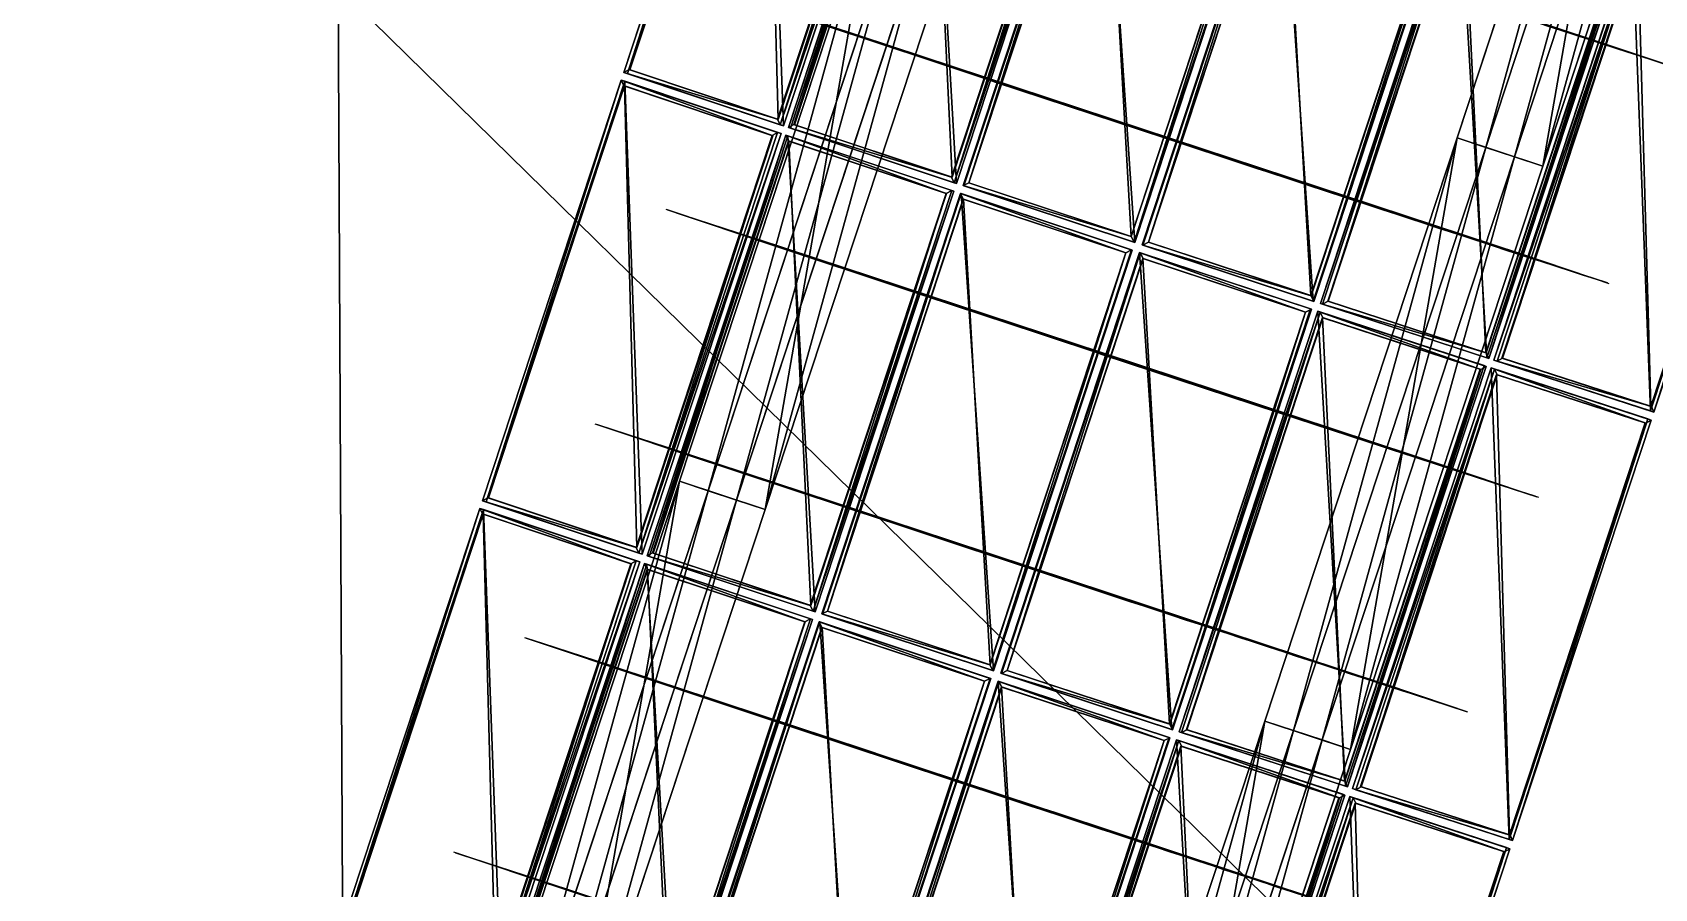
# Model space of a CAD drawing. Extents: x -372 to 678, y -263 to 741.
# Drawn here: x 311 to 319.98, y 348.4 to 353.14 of the extents above; entities that cross this region are included whole.
import ezdxf

# ---------------------------------------------------------------- set-up
doc = ezdxf.new("R2010")
doc.units = 0
doc.header["$LTSCALE"] = 0.0254
doc.layers.get('0').update_dxf_attribs({"linetype": 'CONTINUOUS'})
doc.layers.add('LOCATION_SNAPSHOT', color=144, linetype='CONTINUOUS')
doc.layers.add('LOCATION_TERRAIN', color=36, linetype='CONTINUOUS')

# ---------------------------------------------------------------- blocks, each defined once
blk = doc.blocks.new('LOCATION_SNAPSHOT_1')
at = {"color": 8}
mesh = blk.add_polyface(dxfattribs=at)
corners = [(-63.4904, 214.7729), (675.1158, 740.6684), (-66.0072, 737.0917), (677.6385, 218.3467)]
mesh.append_faces([[corners[k] for k in face] for face in [(0, 1, 2), (1, 0, 3)]], dxfattribs={"vtx0": -1, "color": 8})
blk = doc.blocks.new('LOCATION_TERRAIN_1')
at = {"color": 8}
mesh = blk.add_polyface(dxfattribs=at)
corners = [(312.7545, 340.951, 6.5204), (312.6945, 353.3872, 6.1482), (300.133, 353.3266, 5.0164)]
mesh.append_faces([[corners[k] for k in face] for face in [(0, 1, 2)]], dxfattribs={"color": 8})
mesh = blk.add_polyface(dxfattribs=at)
corners = [(325.316, 341.0116, 6.9694), (325.256, 353.4478, 6.7708), (312.6945, 353.3872, 6.1482)]
mesh.append_faces([[corners[k] for k in face] for face in [(0, 1, 2)]], dxfattribs={"color": 8})
mesh = blk.add_polyface(dxfattribs=at)
corners = [(325.316, 341.0116, 6.9694), (312.6945, 353.3872, 6.1482), (312.7545, 340.951, 6.5204)]
mesh.append_faces([[corners[k] for k in face] for face in [(0, 1, 2)]], dxfattribs={"color": 8})
mesh = blk.add_polyface(dxfattribs=at)
corners = [(312.7545, 340.951, 6.5204), (300.133, 353.3266, 5.0164), (300.193, 340.8904, 5.4972)]
mesh.append_faces([[corners[k] for k in face] for face in [(0, 1, 2)]], dxfattribs={"color": 8})
blk = doc.blocks.new('GROUP_55')
at = {"color": 0}
for p, q in [((233.3073, -2.3099, 1.0106), (229.9134, -2.4321, 0.9756)), ((233.3073, -2.3099, 1.5106), (229.9134, -2.4321, 1.4756)), ((233.3073, -2.3099, 1.5106), (229.9134, -2.4321, 1.4756)), ((233.3073, -2.3099, 1.0106), (229.9134, -2.4321, 0.9756)), ((229.9134, -2.4321, 0.9756), (226.5251, -2.5524, 0.9407)), ((229.9134, -2.4321, 1.4756), (226.5251, -2.5524, 1.4407)), ((229.9134, -2.4321, 1.4756), (226.5251, -2.5524, 1.4407)), ((229.9134, -2.4321, 0.9756), (226.5251, -2.5524, 0.9407)), ((229.9134, -2.4321, 0.9756), (229.9193, -2.5986, 0.9756)), ((229.9312, -2.9317, 1.4756), (229.9134, -2.4321, 1.4756)), ((229.9134, -2.4321, 1.4756), (229.9134, -2.4321, 0.9756)), ((229.9134, -2.4321, 0.9756), (229.9193, -2.5986, 0.9756)), ((229.9312, -2.9317, 1.4756), (229.9134, -2.4321, 1.4756)), ((229.9134, -2.4321, 1.4756), (229.9134, -2.4321, 0.9756)), ((233.3133, -2.4765, 1.0106), (229.9193, -2.5986, 0.9756)), ((233.3133, -2.4765, 1.0106), (229.9193, -2.5986, 0.9756)), ((233.3133, -2.4765, 1.2606), (229.9193, -2.5986, 1.2256)), ((233.3133, -2.4765, 1.2606), (229.9193, -2.5986, 1.2256)), ((229.9193, -2.5986, 0.9756), (226.531, -2.719, 0.9407)), ((229.9193, -2.5986, 0.9756), (226.531, -2.719, 0.9407)), ((229.9193, -2.5986, 1.2256), (226.531, -2.719, 1.1907)), ((229.9193, -2.5986, 1.2256), (226.531, -2.719, 1.1907)), ((229.9193, -2.5986, 0.9756), (229.9193, -2.5986, 1.2256)), ((229.9193, -2.5986, 1.2256), (229.9253, -2.7652, 1.2256)), ((229.9193, -2.5986, 0.9756), (229.9193, -2.5986, 1.2256)), ((229.9193, -2.5986, 1.2256), (229.9253, -2.7652, 1.2256)), ((233.3193, -2.643, 1.2606), (229.9253, -2.7652, 1.2256)), ((233.3193, -2.643, 1.2606), (229.9253, -2.7652, 1.2256)), ((233.3193, -2.643, 1.0106), (229.9253, -2.7652, 0.9756)), ((233.3193, -2.643, 1.0106), (229.9253, -2.7652, 0.9756)), ((229.9253, -2.7652, 1.2256), (226.5368, -2.8855, 1.1907)), ((229.9253, -2.7652, 1.2256), (226.5368, -2.8855, 1.1907)), ((229.9253, -2.7652, 0.9756), (226.5368, -2.8855, 0.9407)), ((229.9253, -2.7652, 0.9756), (226.5368, -2.8855, 0.9407)), ((229.9253, -2.7652, 1.2256), (229.9253, -2.7652, 0.9756)), ((229.9253, -2.7652, 0.9756), (229.9312, -2.9317, 0.9756)), ((229.9253, -2.7652, 1.2256), (229.9253, -2.7652, 0.9756)), ((229.9253, -2.7652, 0.9756), (229.9312, -2.9317, 0.9756)), ((233.3253, -2.8096, 1.0106), (229.9312, -2.9317, 0.9756)), ((233.3253, -2.8096, 1.0106), (229.9312, -2.9317, 0.9756)), ((233.3253, -2.8096, 1.5106), (229.9312, -2.9317, 1.4756)), ((233.3253, -2.8096, 1.5106), (229.9312, -2.9317, 1.4756)), ((229.9312, -2.9317, 0.9756), (226.5427, -3.0521, 0.9407)), ((229.9312, -2.9317, 0.9756), (226.5427, -3.0521, 0.9407)), ((229.9312, -2.9317, 1.4756), (226.5427, -3.0521, 1.4407)), ((229.9312, -2.9317, 1.4756), (226.5427, -3.0521, 1.4407)), ((229.9312, -2.9317, 0.9756), (229.9312, -2.9317, 1.4756)), ((229.9312, -2.9317, 0.9756), (229.9312, -2.9317, 1.4756))]:
    blk.add_line(p, q, dxfattribs=at)
mesh = blk.add_polyface(dxfattribs=at)
corners = [(233.3073, -2.3099, 1.0106), (229.9193, -2.5986, 0.9756), (229.9134, -2.4321, 0.9756), (233.3133, -2.4765, 1.0106)]
mesh.append_faces([[corners[k] for k in face] for face in [(0, 1, 2), (1, 0, 3)]], dxfattribs={"vtx0": -1, "color": 0})
mesh = blk.add_polyface(dxfattribs=at)
corners = [(229.9312, -2.9317, 1.4756), (233.3073, -2.3099, 1.5106), (229.9134, -2.4321, 1.4756), (233.3253, -2.8096, 1.5106)]
mesh.append_faces([[corners[k] for k in face] for face in [(0, 1, 2), (1, 0, 3)]], dxfattribs={"vtx0": -1, "color": 0})
mesh = blk.add_polyface(dxfattribs=at)
corners = [(229.9134, -2.4321, 1.4756), (233.3073, -2.3099, 1.0106), (229.9134, -2.4321, 0.9756), (233.3073, -2.3099, 1.5106)]
mesh.append_faces([[corners[k] for k in face] for face in [(0, 1, 2), (1, 0, 3)]], dxfattribs={"vtx0": -1, "color": 0})
mesh = blk.add_polyface(dxfattribs=at)
corners = [(229.9134, -2.4321, 0.9756), (226.531, -2.719, 0.9407), (226.5251, -2.5524, 0.9407), (229.9193, -2.5986, 0.9756)]
mesh.append_faces([[corners[k] for k in face] for face in [(0, 1, 2), (1, 0, 3)]], dxfattribs={"vtx0": -1, "color": 0})
mesh = blk.add_polyface(dxfattribs=at)
corners = [(226.5427, -3.0521, 1.4407), (229.9134, -2.4321, 1.4756), (226.5251, -2.5524, 1.4407), (229.9312, -2.9317, 1.4756)]
mesh.append_faces([[corners[k] for k in face] for face in [(0, 1, 2), (1, 0, 3)]], dxfattribs={"vtx0": -1, "color": 0})
mesh = blk.add_polyface(dxfattribs=at)
corners = [(226.5251, -2.5524, 1.4407), (229.9134, -2.4321, 0.9756), (226.5251, -2.5524, 0.9407), (229.9134, -2.4321, 1.4756)]
mesh.append_faces([[corners[k] for k in face] for face in [(0, 1, 2), (1, 0, 3)]], dxfattribs={"vtx0": -1, "color": 0})
mesh = blk.add_polyface(dxfattribs=at)
corners = [(233.3133, -2.4765, 1.0106), (229.9193, -2.5986, 1.2256), (229.9193, -2.5986, 0.9756), (233.3133, -2.4765, 1.2606)]
mesh.append_faces([[corners[k] for k in face] for face in [(0, 1, 2), (1, 0, 3)]], dxfattribs={"vtx0": -1, "color": 0})
mesh = blk.add_polyface(dxfattribs=at)
corners = [(233.3133, -2.4765, 1.2606), (229.9253, -2.7652, 1.2256), (229.9193, -2.5986, 1.2256), (233.3193, -2.643, 1.2606)]
mesh.append_faces([[corners[k] for k in face] for face in [(0, 1, 2), (1, 0, 3)]], dxfattribs={"vtx0": -1, "color": 0})
mesh = blk.add_polyface(dxfattribs=at)
corners = [(229.9193, -2.5986, 0.9756), (226.531, -2.719, 1.1907), (226.531, -2.719, 0.9407), (229.9193, -2.5986, 1.2256)]
mesh.append_faces([[corners[k] for k in face] for face in [(0, 1, 2), (1, 0, 3)]], dxfattribs={"vtx0": -1, "color": 0})
mesh = blk.add_polyface(dxfattribs=at)
corners = [(229.9193, -2.5986, 1.2256), (226.5368, -2.8855, 1.1907), (226.531, -2.719, 1.1907), (229.9253, -2.7652, 1.2256)]
mesh.append_faces([[corners[k] for k in face] for face in [(0, 1, 2), (1, 0, 3)]], dxfattribs={"vtx0": -1, "color": 0})
mesh = blk.add_polyface(dxfattribs=at)
corners = [(229.9253, -2.7652, 1.2256), (233.3193, -2.643, 1.0106), (229.9253, -2.7652, 0.9756), (233.3193, -2.643, 1.2606)]
mesh.append_faces([[corners[k] for k in face] for face in [(0, 1, 2), (1, 0, 3)]], dxfattribs={"vtx0": -1, "color": 0})
mesh = blk.add_polyface(dxfattribs=at)
corners = [(233.3193, -2.643, 1.0106), (229.9312, -2.9317, 0.9756), (229.9253, -2.7652, 0.9756), (233.3253, -2.8096, 1.0106)]
mesh.append_faces([[corners[k] for k in face] for face in [(0, 1, 2), (1, 0, 3)]], dxfattribs={"vtx0": -1, "color": 0})
mesh = blk.add_polyface(dxfattribs=at)
corners = [(226.5368, -2.8855, 1.1907), (229.9253, -2.7652, 0.9756), (226.5368, -2.8855, 0.9407), (229.9253, -2.7652, 1.2256)]
mesh.append_faces([[corners[k] for k in face] for face in [(0, 1, 2), (1, 0, 3)]], dxfattribs={"vtx0": -1, "color": 0})
mesh = blk.add_polyface(dxfattribs=at)
corners = [(229.9253, -2.7652, 0.9756), (226.5427, -3.0521, 0.9407), (226.5368, -2.8855, 0.9407), (229.9312, -2.9317, 0.9756)]
mesh.append_faces([[corners[k] for k in face] for face in [(0, 1, 2), (1, 0, 3)]], dxfattribs={"vtx0": -1, "color": 0})
mesh = blk.add_polyface(dxfattribs=at)
corners = [(233.3253, -2.8096, 1.0106), (229.9312, -2.9317, 1.4756), (229.9312, -2.9317, 0.9756), (233.3253, -2.8096, 1.5106)]
mesh.append_faces([[corners[k] for k in face] for face in [(0, 1, 2), (1, 0, 3)]], dxfattribs={"vtx0": -1, "color": 0})
mesh = blk.add_polyface(dxfattribs=at)
corners = [(229.9312, -2.9317, 0.9756), (226.5427, -3.0521, 1.4407), (226.5427, -3.0521, 0.9407), (229.9312, -2.9317, 1.4756)]
mesh.append_faces([[corners[k] for k in face] for face in [(0, 1, 2), (1, 0, 3)]], dxfattribs={"vtx0": -1, "color": 0})
blk = doc.blocks.new('GROUP264_1')
at = {"color": 9}
blk.add_blockref('GROUP_55', (0, 0), dxfattribs=at)
blk = doc.blocks.new('GROUP263_1')
at = {"color": 0}
blk.add_blockref('GROUP264_1', (0, 0), dxfattribs=at)
blk = doc.blocks.new('GROUP_56')
at = {"color": 0}
for p, q in [((236.7743, -2.1871, 1.0454), (233.3711, -2.3107, 1.0106)), ((236.7743, -2.1871, 1.5454), (233.3711, -2.3107, 1.5106)), ((236.7743, -2.1871, 1.5454), (233.3711, -2.3107, 1.5106)), ((236.7743, -2.1871, 1.0454), (233.3711, -2.3107, 1.0106)), ((233.3711, -2.3107, 1.0106), (229.9763, -2.4329, 0.9756)), ((233.3711, -2.3107, 1.5106), (229.9763, -2.4329, 1.4756)), ((233.3711, -2.3107, 1.5106), (229.9763, -2.4329, 1.4756)), ((233.3711, -2.3107, 1.0106), (229.9763, -2.4329, 0.9756)), ((233.3711, -2.3107, 1.0106), (233.3771, -2.4773, 1.0106)), ((233.3891, -2.8104, 1.5106), (233.3711, -2.3107, 1.5106)), ((233.3711, -2.3107, 1.5106), (233.3711, -2.3107, 1.0106)), ((233.3711, -2.3107, 1.0106), (233.3771, -2.4773, 1.0106)), ((233.3891, -2.8104, 1.5106), (233.3711, -2.3107, 1.5106)), ((233.3711, -2.3107, 1.5106), (233.3711, -2.3107, 1.0106)), ((236.7803, -2.3536, 1.0454), (233.3771, -2.4773, 1.0106)), ((236.7803, -2.3536, 1.0454), (233.3771, -2.4773, 1.0106)), ((236.7803, -2.3536, 1.2954), (233.3771, -2.4773, 1.2606)), ((236.7803, -2.3536, 1.2954), (233.3771, -2.4773, 1.2606)), ((229.9763, -2.4329, 0.9756), (226.5871, -2.5532, 0.9407)), ((229.9763, -2.4329, 1.4756), (226.5871, -2.5532, 1.4407)), ((229.9763, -2.4329, 1.4756), (226.5871, -2.5532, 1.4407)), ((229.9763, -2.4329, 0.9756), (226.5871, -2.5532, 0.9407)), ((229.9763, -2.4329, 0.9756), (229.9822, -2.5994, 0.9756)), ((229.9941, -2.9325, 1.4756), (229.9763, -2.4329, 1.4756)), ((229.9763, -2.4329, 1.4756), (229.9763, -2.4329, 0.9756)), ((229.9763, -2.4329, 0.9756), (229.9822, -2.5994, 0.9756)), ((229.9941, -2.9325, 1.4756), (229.9763, -2.4329, 1.4756)), ((229.9763, -2.4329, 1.4756), (229.9763, -2.4329, 0.9756)), ((233.3771, -2.4773, 1.0106), (229.9822, -2.5994, 0.9756)), ((233.3771, -2.4773, 1.0106), (229.9822, -2.5994, 0.9756)), ((233.3771, -2.4773, 1.2606), (229.9822, -2.5994, 1.2256)), ((233.3771, -2.4773, 1.2606), (229.9822, -2.5994, 1.2256)), ((233.3771, -2.4773, 1.0106), (233.3771, -2.4773, 1.2606)), ((233.3771, -2.4773, 1.2606), (233.3831, -2.6438, 1.2606)), ((233.3771, -2.4773, 1.0106), (233.3771, -2.4773, 1.2606)), ((233.3771, -2.4773, 1.2606), (233.3831, -2.6438, 1.2606)), ((229.9822, -2.5994, 0.9756), (226.5929, -2.7197, 0.9407)), ((229.9822, -2.5994, 0.9756), (226.5929, -2.7197, 0.9407)), ((229.9822, -2.5994, 1.2256), (226.5929, -2.7197, 1.1907)), ((229.9822, -2.5994, 1.2256), (226.5929, -2.7197, 1.1907)), ((229.9822, -2.5994, 0.9756), (229.9822, -2.5994, 1.2256)), ((229.9822, -2.5994, 1.2256), (229.9882, -2.766, 1.2256)), ((229.9822, -2.5994, 0.9756), (229.9822, -2.5994, 1.2256)), ((229.9822, -2.5994, 1.2256), (229.9882, -2.766, 1.2256)), ((236.7864, -2.5202, 1.2954), (233.3831, -2.6438, 1.2606)), ((236.7864, -2.5202, 1.2954), (233.3831, -2.6438, 1.2606)), ((236.7864, -2.5202, 1.0454), (233.3831, -2.6438, 1.0106)), ((236.7864, -2.5202, 1.0454), (233.3831, -2.6438, 1.0106)), ((233.3831, -2.6438, 1.2606), (229.9882, -2.766, 1.2256)), ((233.3831, -2.6438, 1.2606), (229.9882, -2.766, 1.2256)), ((233.3831, -2.6438, 1.0106), (229.9882, -2.766, 0.9756)), ((233.3831, -2.6438, 1.0106), (229.9882, -2.766, 0.9756)), ((233.3831, -2.6438, 1.2606), (233.3831, -2.6438, 1.0106)), ((233.3831, -2.6438, 1.0106), (233.3891, -2.8104, 1.0106)), ((233.3831, -2.6438, 1.2606), (233.3831, -2.6438, 1.0106)), ((233.3831, -2.6438, 1.0106), (233.3891, -2.8104, 1.0106)), ((236.7925, -2.6867, 1.0454), (233.3891, -2.8104, 1.0106)), ((236.7925, -2.6867, 1.0454), (233.3891, -2.8104, 1.0106)), ((236.7925, -2.6867, 1.5454), (233.3891, -2.8104, 1.5106)), ((236.7925, -2.6867, 1.5454), (233.3891, -2.8104, 1.5106)), ((229.9882, -2.766, 1.2256), (226.5988, -2.8863, 1.1907)), ((229.9882, -2.766, 1.2256), (226.5988, -2.8863, 1.1907)), ((229.9882, -2.766, 0.9756), (226.5988, -2.8863, 0.9407)), ((229.9882, -2.766, 0.9756), (226.5988, -2.8863, 0.9407)), ((229.9882, -2.766, 1.2256), (229.9882, -2.766, 0.9756)), ((229.9882, -2.766, 0.9756), (229.9941, -2.9325, 0.9756)), ((229.9882, -2.766, 1.2256), (229.9882, -2.766, 0.9756)), ((229.9882, -2.766, 0.9756), (229.9941, -2.9325, 0.9756)), ((233.3891, -2.8104, 1.0106), (229.9941, -2.9325, 0.9756)), ((233.3891, -2.8104, 1.0106), (229.9941, -2.9325, 0.9756)), ((233.3891, -2.8104, 1.5106), (229.9941, -2.9325, 1.4756)), ((233.3891, -2.8104, 1.5106), (229.9941, -2.9325, 1.4756)), ((233.3891, -2.8104, 1.0106), (233.3891, -2.8104, 1.5106)), ((233.3891, -2.8104, 1.0106), (233.3891, -2.8104, 1.5106)), ((229.9941, -2.9325, 0.9756), (226.6047, -3.0529, 0.9407)), ((229.9941, -2.9325, 0.9756), (226.6047, -3.0529, 0.9407)), ((229.9941, -2.9325, 1.4756), (226.6047, -3.0529, 1.4407)), ((229.9941, -2.9325, 1.4756), (226.6047, -3.0529, 1.4407)), ((229.9941, -2.9325, 0.9756), (229.9941, -2.9325, 1.4756)), ((229.9941, -2.9325, 0.9756), (229.9941, -2.9325, 1.4756))]:
    blk.add_line(p, q, dxfattribs=at)
mesh = blk.add_polyface(dxfattribs=at)
corners = [(236.7743, -2.1871, 1.0454), (233.3771, -2.4773, 1.0106), (233.3711, -2.3107, 1.0106), (236.7803, -2.3536, 1.0454)]
mesh.append_faces([[corners[k] for k in face] for face in [(0, 1, 2), (1, 0, 3)]], dxfattribs={"vtx0": -1, "color": 0})
mesh = blk.add_polyface(dxfattribs=at)
corners = [(233.3891, -2.8104, 1.5106), (236.7743, -2.1871, 1.5454), (233.3711, -2.3107, 1.5106), (236.7925, -2.6867, 1.5454)]
mesh.append_faces([[corners[k] for k in face] for face in [(0, 1, 2), (1, 0, 3)]], dxfattribs={"vtx0": -1, "color": 0})
mesh = blk.add_polyface(dxfattribs=at)
corners = [(233.3711, -2.3107, 1.5106), (236.7743, -2.1871, 1.0454), (233.3711, -2.3107, 1.0106), (236.7743, -2.1871, 1.5454)]
mesh.append_faces([[corners[k] for k in face] for face in [(0, 1, 2), (1, 0, 3)]], dxfattribs={"vtx0": -1, "color": 0})
mesh = blk.add_polyface(dxfattribs=at)
corners = [(233.3711, -2.3107, 1.0106), (229.9822, -2.5994, 0.9756), (229.9763, -2.4329, 0.9756), (233.3771, -2.4773, 1.0106)]
mesh.append_faces([[corners[k] for k in face] for face in [(0, 1, 2), (1, 0, 3)]], dxfattribs={"vtx0": -1, "color": 0})
mesh = blk.add_polyface(dxfattribs=at)
corners = [(229.9941, -2.9325, 1.4756), (233.3711, -2.3107, 1.5106), (229.9763, -2.4329, 1.4756), (233.3891, -2.8104, 1.5106)]
mesh.append_faces([[corners[k] for k in face] for face in [(0, 1, 2), (1, 0, 3)]], dxfattribs={"vtx0": -1, "color": 0})
mesh = blk.add_polyface(dxfattribs=at)
corners = [(229.9763, -2.4329, 1.4756), (233.3711, -2.3107, 1.0106), (229.9763, -2.4329, 0.9756), (233.3711, -2.3107, 1.5106)]
mesh.append_faces([[corners[k] for k in face] for face in [(0, 1, 2), (1, 0, 3)]], dxfattribs={"vtx0": -1, "color": 0})
mesh = blk.add_polyface(dxfattribs=at)
corners = [(236.7803, -2.3536, 1.0454), (233.3771, -2.4773, 1.2606), (233.3771, -2.4773, 1.0106), (236.7803, -2.3536, 1.2954)]
mesh.append_faces([[corners[k] for k in face] for face in [(0, 1, 2), (1, 0, 3)]], dxfattribs={"vtx0": -1, "color": 0})
mesh = blk.add_polyface(dxfattribs=at)
corners = [(236.7803, -2.3536, 1.2954), (233.3831, -2.6438, 1.2606), (233.3771, -2.4773, 1.2606), (236.7864, -2.5202, 1.2954)]
mesh.append_faces([[corners[k] for k in face] for face in [(0, 1, 2), (1, 0, 3)]], dxfattribs={"vtx0": -1, "color": 0})
mesh = blk.add_polyface(dxfattribs=at)
corners = [(229.9763, -2.4329, 0.9756), (226.5929, -2.7197, 0.9407), (226.5871, -2.5532, 0.9407), (229.9822, -2.5994, 0.9756)]
mesh.append_faces([[corners[k] for k in face] for face in [(0, 1, 2), (1, 0, 3)]], dxfattribs={"vtx0": -1, "color": 0})
mesh = blk.add_polyface(dxfattribs=at)
corners = [(226.6047, -3.0529, 1.4407), (229.9763, -2.4329, 1.4756), (226.5871, -2.5532, 1.4407), (229.9941, -2.9325, 1.4756)]
mesh.append_faces([[corners[k] for k in face] for face in [(0, 1, 2), (1, 0, 3)]], dxfattribs={"vtx0": -1, "color": 0})
mesh = blk.add_polyface(dxfattribs=at)
corners = [(226.5871, -2.5532, 1.4407), (229.9763, -2.4329, 0.9756), (226.5871, -2.5532, 0.9407), (229.9763, -2.4329, 1.4756)]
mesh.append_faces([[corners[k] for k in face] for face in [(0, 1, 2), (1, 0, 3)]], dxfattribs={"vtx0": -1, "color": 0})
mesh = blk.add_polyface(dxfattribs=at)
corners = [(233.3771, -2.4773, 1.0106), (229.9822, -2.5994, 1.2256), (229.9822, -2.5994, 0.9756), (233.3771, -2.4773, 1.2606)]
mesh.append_faces([[corners[k] for k in face] for face in [(0, 1, 2), (1, 0, 3)]], dxfattribs={"vtx0": -1, "color": 0})
mesh = blk.add_polyface(dxfattribs=at)
corners = [(233.3771, -2.4773, 1.2606), (229.9882, -2.766, 1.2256), (229.9822, -2.5994, 1.2256), (233.3831, -2.6438, 1.2606)]
mesh.append_faces([[corners[k] for k in face] for face in [(0, 1, 2), (1, 0, 3)]], dxfattribs={"vtx0": -1, "color": 0})
mesh = blk.add_polyface(dxfattribs=at)
corners = [(229.9822, -2.5994, 0.9756), (226.5929, -2.7197, 1.1907), (226.5929, -2.7197, 0.9407), (229.9822, -2.5994, 1.2256)]
mesh.append_faces([[corners[k] for k in face] for face in [(0, 1, 2), (1, 0, 3)]], dxfattribs={"vtx0": -1, "color": 0})
mesh = blk.add_polyface(dxfattribs=at)
corners = [(229.9822, -2.5994, 1.2256), (226.5988, -2.8863, 1.1907), (226.5929, -2.7197, 1.1907), (229.9882, -2.766, 1.2256)]
mesh.append_faces([[corners[k] for k in face] for face in [(0, 1, 2), (1, 0, 3)]], dxfattribs={"vtx0": -1, "color": 0})
mesh = blk.add_polyface(dxfattribs=at)
corners = [(233.3831, -2.6438, 1.2606), (236.7864, -2.5202, 1.0454), (233.3831, -2.6438, 1.0106), (236.7864, -2.5202, 1.2954)]
mesh.append_faces([[corners[k] for k in face] for face in [(0, 1, 2), (1, 0, 3)]], dxfattribs={"vtx0": -1, "color": 0})
mesh = blk.add_polyface(dxfattribs=at)
corners = [(236.7864, -2.5202, 1.0454), (233.3891, -2.8104, 1.0106), (233.3831, -2.6438, 1.0106), (236.7925, -2.6867, 1.0454)]
mesh.append_faces([[corners[k] for k in face] for face in [(0, 1, 2), (1, 0, 3)]], dxfattribs={"vtx0": -1, "color": 0})
mesh = blk.add_polyface(dxfattribs=at)
corners = [(229.9882, -2.766, 1.2256), (233.3831, -2.6438, 1.0106), (229.9882, -2.766, 0.9756), (233.3831, -2.6438, 1.2606)]
mesh.append_faces([[corners[k] for k in face] for face in [(0, 1, 2), (1, 0, 3)]], dxfattribs={"vtx0": -1, "color": 0})
mesh = blk.add_polyface(dxfattribs=at)
corners = [(233.3831, -2.6438, 1.0106), (229.9941, -2.9325, 0.9756), (229.9882, -2.766, 0.9756), (233.3891, -2.8104, 1.0106)]
mesh.append_faces([[corners[k] for k in face] for face in [(0, 1, 2), (1, 0, 3)]], dxfattribs={"vtx0": -1, "color": 0})
mesh = blk.add_polyface(dxfattribs=at)
corners = [(236.7925, -2.6867, 1.0454), (233.3891, -2.8104, 1.5106), (233.3891, -2.8104, 1.0106), (236.7925, -2.6867, 1.5454)]
mesh.append_faces([[corners[k] for k in face] for face in [(0, 1, 2), (1, 0, 3)]], dxfattribs={"vtx0": -1, "color": 0})
mesh = blk.add_polyface(dxfattribs=at)
corners = [(226.5988, -2.8863, 1.1907), (229.9882, -2.766, 0.9756), (226.5988, -2.8863, 0.9407), (229.9882, -2.766, 1.2256)]
mesh.append_faces([[corners[k] for k in face] for face in [(0, 1, 2), (1, 0, 3)]], dxfattribs={"vtx0": -1, "color": 0})
mesh = blk.add_polyface(dxfattribs=at)
corners = [(229.9882, -2.766, 0.9756), (226.6047, -3.0529, 0.9407), (226.5988, -2.8863, 0.9407), (229.9941, -2.9325, 0.9756)]
mesh.append_faces([[corners[k] for k in face] for face in [(0, 1, 2), (1, 0, 3)]], dxfattribs={"vtx0": -1, "color": 0})
mesh = blk.add_polyface(dxfattribs=at)
corners = [(233.3891, -2.8104, 1.0106), (229.9941, -2.9325, 1.4756), (229.9941, -2.9325, 0.9756), (233.3891, -2.8104, 1.5106)]
mesh.append_faces([[corners[k] for k in face] for face in [(0, 1, 2), (1, 0, 3)]], dxfattribs={"vtx0": -1, "color": 0})
mesh = blk.add_polyface(dxfattribs=at)
corners = [(229.9941, -2.9325, 0.9756), (226.6047, -3.0529, 1.4407), (226.6047, -3.0529, 0.9407), (229.9941, -2.9325, 1.4756)]
mesh.append_faces([[corners[k] for k in face] for face in [(0, 1, 2), (1, 0, 3)]], dxfattribs={"vtx0": -1, "color": 0})
blk = doc.blocks.new('GROUP265_1')
at = {"color": 9}
blk.add_blockref('GROUP_56', (0, 0), dxfattribs=at)
blk = doc.blocks.new('GROUP264_2')
at = {"color": 0}
blk.add_blockref('GROUP265_1', (0, 0), dxfattribs=at)
blk = doc.blocks.new('SOLAR_PANEL_1')
at = {"color": 0}
for p, q in [((0, 0.025), (0, 2.475)), ((0, 2.475), (1, 2.475)), ((0, 2.475), (1, 2.475)), ((0, 2.475), (0, 2.475, 0.05)), ((0, 2.475, 0.05), (1, 2.475, 0.05)), ((0, 0.025), (0, 2.475)), ((0, 0.025, 0.05), (0, 2.475, 0.05)), ((0, 2.475), (0, 2.475, 0.05)), ((0, 2.475, 0.05), (1, 2.475, 0.05)), ((0, 0.025, 0.05), (0, 2.475, 0.05)), ((0.975, 2.45, 0.05), (0.025, 2.45, 0.05)), ((0.025, 2.45, 0.05), (0.025, 0.05, 0.05)), ((0.975, 2.45, 0.05), (0.025, 2.45, 0.05)), ((0.025, 2.45, 0.05), (0.025, 2.45, 0.04)), ((0.975, 2.45, 0.04), (0.025, 2.45, 0.04)), ((0.025, 2.45, 0.05), (0.025, 0.05, 0.05)), ((0.025, 2.45, 0.04), (0.025, 0.05, 0.04)), ((0.025, 2.45, 0.05), (0.025, 2.45, 0.04)), ((0.025, 2.45, 0.04), (0.025, 0.05, 0.04)), ((0.975, 2.45, 0.04), (0.025, 2.45, 0.04)), ((0.975, 0.05, 0.05), (0.975, 2.45, 0.05)), ((0.975, 2.45, 0.05), (0.975, 2.45, 0.04)), ((0.975, 0.05, 0.05), (0.975, 2.45, 0.05)), ((0.975, 2.45, 0.05), (0.975, 2.45, 0.04)), ((0.975, 0.05, 0.04), (0.975, 2.45, 0.04)), ((0.975, 0.05, 0.04), (0.975, 2.45, 0.04)), ((1, 2.475), (1, 0.025)), ((1, 2.475), (1, 0.025)), ((1, 2.475), (1, 2.475, 0.05)), ((1, 2.475, 0.05), (1, 0.025, 0.05)), ((1, 2.475), (1, 2.475, 0.05)), ((1, 2.475, 0.05), (1, 0.025, 0.05)), ((1, 0.025), (0, 0.025)), ((0, 0.025), (0, 0.025, 0.05)), ((1, 0.025), (0, 0.025)), ((1, 0.025, 0.05), (0, 0.025, 0.05)), ((0, 0.025), (0, 0.025, 0.05)), ((1, 0.025, 0.05), (0, 0.025, 0.05)), ((0.025, 0.05, 0.05), (0.975, 0.05, 0.05)), ((0.025, 0.05, 0.05), (0.025, 0.05, 0.04)), ((0.025, 0.05, 0.05), (0.975, 0.05, 0.05)), ((0.025, 0.05, 0.04), (0.975, 0.05, 0.04)), ((0.025, 0.05, 0.05), (0.025, 0.05, 0.04)), ((0.025, 0.05, 0.04), (0.975, 0.05, 0.04)), ((0.975, 0.05, 0.05), (0.975, 0.05, 0.04)), ((0.975, 0.05, 0.05), (0.975, 0.05, 0.04)), ((1, 0.025), (1, 0.025, 0.05)), ((1, 0.025), (1, 0.025, 0.05))]:
    blk.add_line(p, q, dxfattribs=at)
mesh = blk.add_polyface(dxfattribs=at)
corners = [(0, 2.475), (1, 0.025), (0, 0.025), (1, 2.475)]
mesh.append_faces([[corners[k] for k in face] for face in [(0, 1, 2), (1, 0, 3)]], dxfattribs={"vtx0": -1, "color": 0})
mesh = blk.add_polyface(dxfattribs=at)
corners = [(0, 2.475, 0.05), (1, 2.475), (0, 2.475), (1, 2.475, 0.05)]
mesh.append_faces([[corners[k] for k in face] for face in [(0, 1, 2), (1, 0, 3)]], dxfattribs={"vtx0": -1, "color": 0})
mesh = blk.add_polyface(dxfattribs=at)
corners = [(0, 2.475, 0.05), (0, 0.025), (0, 0.025, 0.05), (0, 2.475)]
mesh.append_faces([[corners[k] for k in face] for face in [(0, 1, 2), (1, 0, 3)]], dxfattribs={"vtx0": -1, "color": 0})
mesh = blk.add_polyface(dxfattribs=at)
corners = [(0, 0.025, 0.05), (0.025, 0.05, 0.05), (0, 2.475, 0.05), (1, 0.025, 0.05), (0.975, 0.05, 0.05), (0.975, 2.45, 0.05), (0.025, 2.45, 0.05), (1, 2.475, 0.05)]
mesh.append_faces([[corners[k] for k in face] for face in [(0, 1, 2), (1, 3, 4), (4, 3, 5), (2, 6, 7), (6, 2, 1), (7, 5, 3)]], dxfattribs={"vtx0": -1, "vtx1": -1, "color": 0})
mesh.append_faces([[corners[k] for k in face] for face in [(1, 0, 3), (7, 6, 5)]], dxfattribs={"vtx0": -1, "vtx2": -1, "color": 0})
mesh = blk.add_polyface(dxfattribs=at)
corners = [(0.975, 2.45, 0.05), (0.025, 2.45, 0.04), (0.975, 2.45, 0.04), (0.025, 2.45, 0.05)]
mesh.append_faces([[corners[k] for k in face] for face in [(0, 1, 2), (1, 0, 3)]], dxfattribs={"vtx0": -1, "color": 0})
mesh = blk.add_polyface(dxfattribs=at)
corners = [(0.025, 2.45, 0.04), (0.025, 0.05, 0.05), (0.025, 0.05, 0.04), (0.025, 2.45, 0.05)]
mesh.append_faces([[corners[k] for k in face] for face in [(0, 1, 2), (1, 0, 3)]], dxfattribs={"vtx0": -1, "color": 0})
at = {"color": 153}
mesh = blk.add_polyface(dxfattribs=at)
corners = [(0.975, 0.05, 0.04), (0.025, 2.45, 0.04), (0.025, 0.05, 0.04), (0.975, 2.45, 0.04)]
mesh.append_faces([[corners[k] for k in face] for face in [(0, 1, 2), (1, 0, 3)]], dxfattribs={"vtx0": -1, "color": 153})
at = {"color": 0}
mesh = blk.add_polyface(dxfattribs=at)
corners = [(0.975, 2.45, 0.05), (0.975, 0.05, 0.04), (0.975, 0.05, 0.05), (0.975, 2.45, 0.04)]
mesh.append_faces([[corners[k] for k in face] for face in [(0, 1, 2), (1, 0, 3)]], dxfattribs={"vtx0": -1, "color": 0})
mesh = blk.add_polyface(dxfattribs=at)
corners = [(1, 2.475), (1, 0.025, 0.05), (1, 0.025), (1, 2.475, 0.05)]
mesh.append_faces([[corners[k] for k in face] for face in [(0, 1, 2), (1, 0, 3)]], dxfattribs={"vtx0": -1, "color": 0})
mesh = blk.add_polyface(dxfattribs=at)
corners = [(1, 0.025), (0, 0.025, 0.05), (0, 0.025), (1, 0.025, 0.05)]
mesh.append_faces([[corners[k] for k in face] for face in [(0, 1, 2), (1, 0, 3)]], dxfattribs={"vtx0": -1, "color": 0})
mesh = blk.add_polyface(dxfattribs=at)
corners = [(0.025, 0.05, 0.04), (0.975, 0.05, 0.05), (0.975, 0.05, 0.04), (0.025, 0.05, 0.05)]
mesh.append_faces([[corners[k] for k in face] for face in [(0, 1, 2), (1, 0, 3)]], dxfattribs={"vtx0": -1, "color": 0})
blk = doc.blocks.new('SOLAR_PANEL_STRUCTURE')
at = {"color": 0}
for p, q in [((5.0137, 0, -0.0089), (2.9803, 0, -0.0089)), ((2.9803, 0, 0.0311), (3.4565, 0, 0.0311)), ((3.4565, 0, 0.0311), (2.9803, 0, 0.716)), ((3.021, 0, 0.7275), (3.4958, 0, 0.0447)), ((3.4958, 0, 0.0447), (3.9705, 0, 0.6472)), ((4.0088, 0, 0.6311), (3.536, 0, 0.0311)), ((3.536, 0, 0.0311), (4.4568, 0, 0.0311)), ((4.4568, 0, 0.0311), (4.0088, 0, 0.6311)), ((4.0593, 0, 0.6304), (4.5005, 0, 0.0393)), ((4.5005, 0, 0.0393), (4.9642, 0, 0.3962)), ((4.5554, 0, 0.0311), (4.9889, 0, 0.0311)), ((4.9889, 0, 0.3647), (4.5554, 0, 0.0311)), ((4.9889, 0, 0.0311), (4.9889, 0, 0.3647)), ((5.4167, 0, 0.2003), (5.0137, 0, -0.0089)), ((5.0289, 0, 0.3744), (5.0289, 0, 0.044)), ((5.0289, 0, 0.044), (5.3701, 0, 0.2212)), ((5.4963, 0, 0.1646), (5.5126, 0, 0.2011))]:
    blk.add_line(p, q, dxfattribs=at)
at = {"color": 0, "extrusion": (4.81162e-16, 1, -7.04887e-16)}
blk.add_arc((-2.9803, -5.3738), 6.1449, 90, 114.4293, dxfattribs=at)
at = {"color": 0}
mesh = blk.add_polyface(dxfattribs=at)
corners = [(4.4568, 0, 0.0311), (4.5554, 0, 0.0311), (3.536, 0, 0.0311), (4.5005, 0, 0.0393), (4.9889, 0, 0.3647), (4.9642, 0, 0.3962), (5.0289, 0, 0.3744), (4.0088, 0, 0.6311), (4.0593, 0, 0.6304), (3.4958, 0, 0.0447), (3.9705, 0, 0.6472), (3.4565, 0, 0.0311), (2.9803, 0, 0.716), (3.021, 0, 0.7275), (2.9803, 0, 0.7711), (5.0137, 0, -0.0089), (5.0289, 0, 0.044), (5.4167, 0, 0.2003), (4.9889, 0, 0.0311), (2.9803, 0, -0.0089), (5.3701, 0, 0.2212), (5.5126, 0, 0.2011), (5.0155, 0, 0.4243), (4.0126, 0, 0.6838), (5.4963, 0, 0.1646), (2.9803, 0, 0.0311)]
mesh.append_faces([[corners[k] for k in face] for face in [(0, 1, 2), (1, 3, 4), (7, 3, 0), (3, 7, 8), (9, 12, 13), (15, 16, 17), (18, 2, 1), (21, 20, 22), (22, 8, 23), (23, 13, 14), (4, 16, 18), (16, 4, 6)]], dxfattribs={"vtx0": -1, "vtx1": -1, "color": 0})
mesh.append_faces([[corners[k] for k in face] for face in [(1, 0, 3), (4, 5, 6), (11, 9, 2), (16, 15, 18), (18, 19, 11), (18, 11, 2), (17, 20, 21), (22, 6, 5), (23, 8, 7), (23, 7, 10)]], dxfattribs={"vtx0": -1, "vtx1": -1, "vtx2": -1, "color": 0})
mesh.append_faces([[corners[k] for k in face] for face in [(4, 3, 5), (9, 7, 2), (7, 9, 10), (9, 11, 12), (13, 12, 14), (18, 15, 19), (17, 16, 20), (22, 20, 6), (22, 5, 8), (23, 10, 13)]], dxfattribs={"vtx0": -1, "vtx2": -1, "color": 0})
mesh.append_faces([[corners[k] for k in face] for face in [(25, 11, 19)]], dxfattribs={"vtx1": -1, "color": 0})
mesh.append_faces([[corners[k] for k in face] for face in [(21, 24, 17)]], dxfattribs={"vtx2": -1, "color": 0})
blk = doc.blocks.new('GROUP0_4')
at = {"color": 0, "extrusion": (-0.411361, -5.15876e-17, 0.911472), "rotation": 90.00000000000011}
blk.add_blockref('SOLAR_PANEL_1', (1.25, -4.205, 2.1818), dxfattribs=at)
at = {"color": 0, "extrusion": (-0.251634, -1.95439e-17, 0.967823), "rotation": 90.00000000000001}
blk.add_blockref('SOLAR_PANEL_1', (1.25, -3.4844, 1.6133), dxfattribs=at)
at = {"color": 0, "extrusion": (-0.084688, 3.20437e-17, 0.996408), "rotation": 90.00000000000004}
blk.add_blockref('SOLAR_PANEL_1', (1.25, -2.6781, 1.1745), dxfattribs=at)
at = {"color": 0, "extrusion": (0.084688, -2.46519e-32, 0.996408), "rotation": 270.0000000000001}
blk.add_blockref('SOLAR_PANEL_1', (-1.25, 1.8093, 0.8781), dxfattribs=at)
at = {"color": 0, "extrusion": (0.251634, -1.95439e-17, 0.967823), "rotation": 270}
blk.add_blockref('SOLAR_PANEL_1', (-1.25, 0.903, 0.7326), dxfattribs=at)
at = {"color": 0, "extrusion": (0.411361, -1.95439e-17, 0.911472), "rotation": 270}
blk.add_blockref('SOLAR_PANEL_1', (-1.25, -0.0149, 0.7421), dxfattribs=at)
at = {"color": 9, "rotation": 180}
for p in [(1.2303, 0.625, 0.2589), (1.2303, -0.625, 0.2589)]:
    blk.add_blockref('SOLAR_PANEL_STRUCTURE', p, dxfattribs=at)
at = {"color": 9}
for p in [(-4.7303, 0.625, 0.2589), (-4.7303, -0.625, 0.2589)]:
    blk.add_blockref('SOLAR_PANEL_STRUCTURE', p, dxfattribs=at)
blk = doc.blocks.new('GROUP265_2')
at = {"color": 0, "extrusion": (-0.003216, -0.009754, 0.999947), "rotation": 161.7499261558315}
blk.add_blockref('GROUP0_4', (315.9076, 353.8497, 14.6124), dxfattribs=at)
at = {"color": 0, "extrusion": (-0.003223, -0.00977, 0.999947), "rotation": 161.741444869781}
blk.add_blockref('GROUP0_4', (315.1261, 351.4804, 14.6045), dxfattribs=at)
at = {"color": 0, "extrusion": (-0.003237, -0.009797, 0.999947), "rotation": 161.7169779339283}
blk.add_blockref('GROUP0_4', (314.3439, 349.1114, 14.5905), dxfattribs=at)

msp = doc.modelspace()

# ---------------------------------------------------------------- block references
at = {"color": 0}
for name, p, rotation in [('GROUP263_1', (232.477, 135.8873, 17.8195), 69.68402965407222), ('GROUP264_2', (235.6916, 134.5029, 17.8195), 69.68348705942535)]:
    msp.add_blockref(name, p, dxfattribs=dict(at, rotation=rotation))
msp.add_blockref('GROUP265_2', (0, 0), dxfattribs=at)
at = {"layer": 'LOCATION_SNAPSHOT', "color": 0}
msp.add_blockref('LOCATION_SNAPSHOT_1', (0, 0), dxfattribs=at)
at = {"layer": 'LOCATION_TERRAIN', "color": 0}
msp.add_blockref('LOCATION_TERRAIN_1', (0, 0), dxfattribs=at)

doc.saveas('drawing.dxf')
